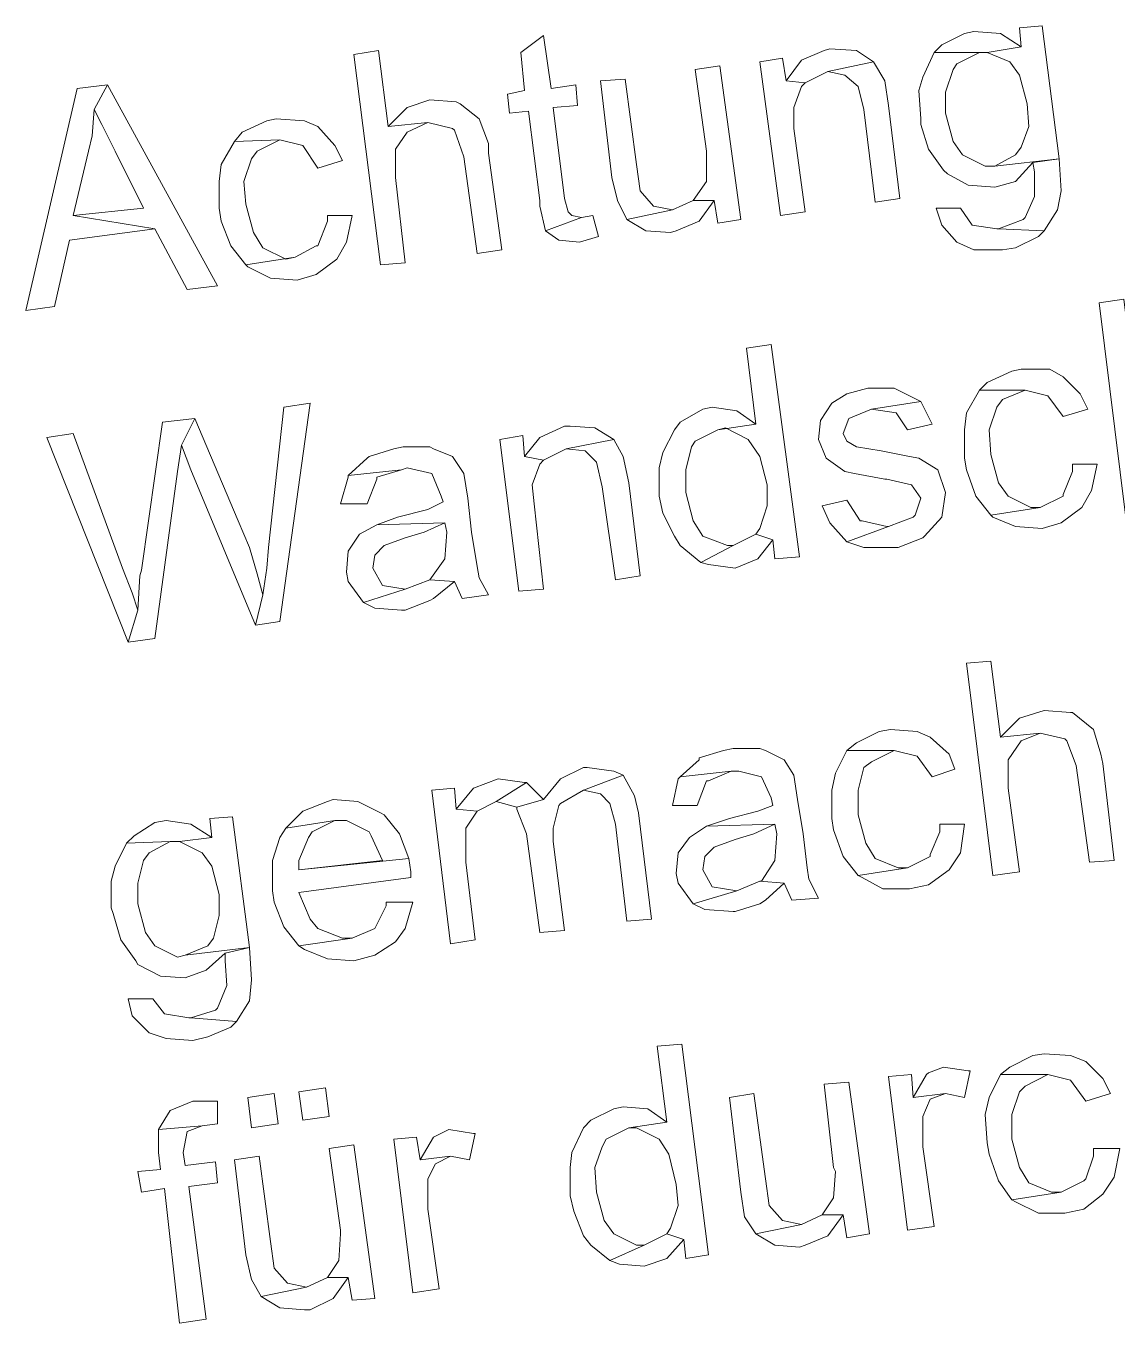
# Model space of a CAD drawing. Header units: metres. Extents: x 2713732.4 to 2713757.2, y 1226081.6 to 1226111.3.
# Drawn here: x 2713754.418 to 2713755.043, y 1226082.663 to 1226083.406 of the extents above; entities that cross this region are included whole.
import ezdxf

# ---------------------------------------------------------------- set-up
doc = ezdxf.new("R2010")
doc.units = ezdxf.units.M
doc.layers.add('einlagen_boden_erstes_og', color=7, linetype='Continuous', true_color=0x000000)

msp = doc.modelspace()

# ---------------------------------------------------------------- linework, layer by layer
at = {"layer": 'einlagen_boden_erstes_og', "color": 1, "lineweight": 0}
for points in [[(2713754.71442, 1226083.40081), (2713754.70138, 1226083.39103), (2713754.70356, 1226083.36931), (2713754.69378, 1226083.36714), (2713754.69487, 1226083.35628), (2713754.70573, 1226083.35736), (2713754.71225, 1226083.30631), (2713754.71225, 1226083.30305), (2713754.7155, 1226083.28893), (2713754.73614, 1226083.29653), (2713754.73071, 1226083.29762), (2713754.72854, 1226083.29979), (2713754.72637, 1226083.30739), (2713754.71985, 1226083.35953), (2713754.73397, 1226083.36062), (2713754.73288, 1226083.37257), (2713754.71876, 1226083.3704)], [(2713754.96099, 1226083.40298), (2713754.95556, 1226083.4019), (2713754.94253, 1226083.39538), (2713754.93818, 1226083.39103), (2713754.96425, 1226083.39103), (2713754.9686, 1226083.39103), (2713754.98815, 1226083.39429), (2713754.9762, 1226083.4019)], [(2713755.0001, 1226083.40624), (2713754.98706, 1226083.40516), (2713754.98815, 1226083.39429), (2713754.9686, 1226083.39103), (2713754.98163, 1226083.3856), (2713754.98706, 1226083.378), (2713754.99141, 1226083.36171), (2713754.99249, 1226083.34867), (2713754.98815, 1226083.33672), (2713754.98489, 1226083.33238), (2713754.97294, 1226083.32586), (2713755.00987, 1226083.33021)], [(2713754.87844, 1226083.39321), (2713754.87518, 1226083.39212), (2713754.86215, 1226083.38669), (2713754.85346, 1226083.37474), (2713754.86432, 1226083.37366), (2713754.87735, 1226083.38017), (2713754.90342, 1226083.3856), (2713754.89365, 1226083.39212)], [(2713754.61992, 1226083.39212), (2713754.60579, 1226083.38995), (2713754.621, 1226083.26938), (2713754.63512, 1226083.27046), (2713754.62969, 1226083.31934), (2713754.62969, 1226083.32043), (2713754.62969, 1226083.33564), (2713754.63621, 1226083.34541), (2713754.64816, 1226083.35084), (2713754.62535, 1226083.34867)], [(2713754.85128, 1226083.38778), (2713754.83825, 1226083.3856), (2713754.8502, 1226083.29762), (2713754.86432, 1226083.29979), (2713754.8578, 1226083.34759), (2713754.8578, 1226083.35953), (2713754.86215, 1226083.37148), (2713754.86432, 1226083.37366), (2713754.85346, 1226083.37474)], [(2713754.90342, 1226083.3856), (2713754.87735, 1226083.38017), (2713754.88713, 1226083.378), (2713754.89473, 1226083.37148), (2713754.89799, 1226083.35845), (2713754.90451, 1226083.30522), (2713754.91863, 1226083.30739), (2713754.91211, 1226083.36062), (2713754.90994, 1226083.37474)], [(2713754.93818, 1226083.39103), (2713754.93166, 1226083.37691), (2713754.92949, 1226083.36931), (2713754.93058, 1226083.35302), (2713754.93058, 1226083.34976), (2713754.93492, 1226083.33564), (2713754.94361, 1226083.32369), (2713754.94579, 1226083.32152), (2713754.95773, 1226083.315), (2713754.97294, 1226083.31391), (2713754.98489, 1226083.31717), (2713754.99467, 1226083.32803), (2713755.00987, 1226083.33021), (2713754.97294, 1226083.32586), (2713754.96751, 1226083.32586), (2713754.95448, 1226083.33238), (2713754.94904, 1226083.33998), (2713754.9447, 1226083.35628), (2713754.9447, 1226083.36822), (2713754.94904, 1226083.38126), (2713754.95122, 1226083.38452), (2713754.96425, 1226083.39103)], [(2713754.81544, 1226083.38343), (2713754.80132, 1226083.38126), (2713754.80783, 1226083.33455), (2713754.80783, 1226083.33129), (2713754.80783, 1226083.31717), (2713754.80023, 1226083.30631), (2713754.81218, 1226083.30631), (2713754.81435, 1226083.29327), (2713754.82739, 1226083.29545)], [(2713754.46458, 1226083.37257), (2713754.4472, 1226083.3704), (2713754.41788, 1226083.24331), (2713754.43417, 1226083.24548), (2713754.44286, 1226083.2835), (2713754.49174, 1226083.29002), (2713754.44503, 1226083.29762), (2713754.45372, 1226083.33455), (2713754.45589, 1226083.34324), (2713754.45698, 1226083.35845)], [(2713754.46458, 1226083.37257), (2713754.45698, 1226083.35845), (2713754.46133, 1226083.34976), (2713754.46893, 1226083.33455), (2713754.48522, 1226083.30196), (2713754.44503, 1226083.29762), (2713754.49174, 1226083.29002), (2713754.51021, 1226083.25526), (2713754.52759, 1226083.25743)], [(2713754.76113, 1226083.37583), (2713754.747, 1226083.37474), (2713754.75352, 1226083.31934), (2713754.75678, 1226083.30631), (2713754.76221, 1226083.29545), (2713754.78828, 1226083.30088), (2713754.77742, 1226083.30305), (2713754.76982, 1226083.31174), (2713754.76982, 1226083.31174), (2713754.76764, 1226083.32695)], [(2713754.64924, 1226083.36388), (2713754.63621, 1226083.35953), (2713754.62535, 1226083.34867), (2713754.64816, 1226083.35084), (2713754.66228, 1226083.34759), (2713754.66336, 1226083.3465), (2713754.6688, 1226083.33129), (2713754.6764, 1226083.27589), (2713754.69052, 1226083.27807), (2713754.68292, 1226083.33346), (2713754.68292, 1226083.3389), (2713754.67749, 1226083.35302), (2713754.66662, 1226083.36171), (2713754.66445, 1226083.36279)], [(2713754.56126, 1226083.35302), (2713754.55583, 1226083.35193), (2713754.54171, 1226083.34541), (2713754.53736, 1226083.33998), (2713754.56343, 1226083.34107), (2713754.57647, 1226083.33781), (2713754.57647, 1226083.33781), (2713754.58516, 1226083.32477), (2713754.59928, 1226083.32912), (2713754.59493, 1226083.33781), (2713754.58516, 1226083.34867), (2713754.57755, 1226083.35193)], [(2713754.53736, 1226083.33998), (2713754.52976, 1226083.32695), (2713754.52867, 1226083.31717), (2713754.52867, 1226083.30196), (2713754.52976, 1226083.29436), (2713754.53519, 1226083.28024), (2713754.54388, 1226083.26938), (2713754.57212, 1226083.27372), (2713754.56669, 1226083.27264), (2713754.55366, 1226083.27915), (2713754.54822, 1226083.28784), (2713754.54388, 1226083.30414), (2713754.54279, 1226083.31717), (2713754.54714, 1226083.33021), (2713754.5504, 1226083.33455), (2713754.56343, 1226083.34107)], [(2713755.00987, 1226083.33021), (2713754.99467, 1226083.32803), (2713754.99575, 1226083.3226), (2713754.99575, 1226083.30848), (2713754.99032, 1226083.29653), (2713754.98924, 1226083.29545), (2713754.97511, 1226083.29002), (2713755.00118, 1226083.28893), (2713755.00879, 1226083.30088), (2713755.01096, 1226083.31174)], [(2713754.80023, 1226083.30631), (2713754.78828, 1226083.30088), (2713754.76221, 1226083.29545), (2713754.77307, 1226083.28893), (2713754.7872, 1226083.28784), (2713754.79045, 1226083.28893), (2713754.80349, 1226083.29436), (2713754.81218, 1226083.30631)], [(2713754.59059, 1226083.29762), (2713754.59059, 1226083.29436), (2713754.58516, 1226083.28024), (2713754.58407, 1226083.28024), (2713754.57212, 1226083.27372), (2713754.54388, 1226083.26938), (2713754.54497, 1226083.26829), (2713754.558, 1226083.26177), (2713754.57321, 1226083.26069), (2713754.58407, 1226083.26395), (2713754.59602, 1226083.27264), (2713754.60145, 1226083.28241), (2713754.60471, 1226083.29762)], [(2713754.74266, 1226083.29762), (2713754.73614, 1226083.29653), (2713754.7155, 1226083.28893), (2713754.72311, 1226083.2835), (2713754.73506, 1226083.28241), (2713754.74592, 1226083.28567)], [(2713754.93927, 1226083.30196), (2713754.94253, 1226083.29219), (2713754.95122, 1226083.28241), (2713754.96099, 1226083.27807), (2713754.97729, 1226083.27807), (2713754.98489, 1226083.27915), (2713754.99793, 1226083.28567), (2713755.00118, 1226083.28893), (2713754.97511, 1226083.29002), (2713754.97403, 1226083.29002), (2713754.95991, 1226083.29219), (2713754.95339, 1226083.30196)], [(2713755.04681, 1226083.24982), (2713755.03268, 1226083.24765), (2713755.04789, 1226083.12599), (2713755.06201, 1226083.12817), (2713755.05658, 1226083.17596), (2713755.05658, 1226083.17705), (2713755.05658, 1226083.19225), (2713755.0631, 1226083.20312), (2713755.07505, 1226083.20746), (2713755.05224, 1226083.20638)], [(2713754.84477, 1226083.22375), (2713754.83064, 1226083.22158), (2713754.83608, 1226083.17813), (2713754.81435, 1226083.17487), (2713754.8187, 1226083.17596), (2713754.83173, 1226083.16944), (2713754.83825, 1226083.15967), (2713754.84259, 1226083.14337), (2713754.84259, 1226083.13142), (2713754.83825, 1226083.11839), (2713754.83608, 1226083.11513), (2713754.84585, 1226083.11187), (2713754.84694, 1226083.10101), (2713754.86106, 1226083.1021)], [(2713754.98815, 1226083.20963), (2713754.98272, 1226083.20855), (2713754.9686, 1226083.20203), (2713754.96425, 1226083.19769), (2713754.99032, 1226083.19769), (2713755.00336, 1226083.19443), (2713755.00336, 1226083.19443), (2713755.01205, 1226083.18248), (2713755.02617, 1226083.18682), (2713755.02182, 1226083.19551), (2713755.01205, 1226083.20529), (2713755.00444, 1226083.20963)], [(2713754.90016, 1226083.19877), (2713754.88822, 1226083.19551), (2713754.87953, 1226083.19008), (2713754.87301, 1226083.18031), (2713754.87192, 1226083.16944), (2713754.87627, 1226083.15858), (2713754.88713, 1226083.15098), (2713754.89256, 1226083.14989), (2713754.90994, 1226083.14663), (2713754.91103, 1226083.14663), (2713754.92515, 1226083.14337), (2713754.93058, 1226083.13577), (2713754.92732, 1226083.12599), (2713754.92623, 1226083.12491), (2713754.91211, 1226083.11948), (2713754.88822, 1226083.11079), (2713754.89799, 1226083.10753), (2713754.91429, 1226083.10753), (2713754.91754, 1226083.10753), (2713754.93166, 1226083.11296), (2713754.93275, 1226083.11405), (2713754.94253, 1226083.12491), (2713754.9447, 1226083.13903), (2713754.94035, 1226083.15206), (2713754.92949, 1226083.15858), (2713754.92406, 1226083.15967), (2713754.90777, 1226083.16293), (2713754.89365, 1226083.1651), (2713754.88822, 1226083.16836), (2713754.88604, 1226083.1727), (2713754.8893, 1226083.18139), (2713754.8893, 1226083.18139), (2713754.90234, 1226083.18682), (2713754.93058, 1226083.19117), (2713754.91754, 1226083.19769), (2713754.91537, 1226083.19877)], [(2713754.96425, 1226083.19769), (2713754.95665, 1226083.18465), (2713754.95556, 1226083.17487), (2713754.95556, 1226083.15858), (2713754.95665, 1226083.15206), (2713754.96208, 1226083.13686), (2713754.97077, 1226083.12599), (2713754.99901, 1226083.13034), (2713754.99358, 1226083.13034), (2713754.98055, 1226083.13686), (2713754.97511, 1226083.14446), (2713754.97077, 1226083.16075), (2713754.96968, 1226083.17487), (2713754.97403, 1226083.18791), (2713754.97729, 1226083.19225), (2713754.99032, 1226083.19769)], [(2713754.58081, 1226083.19008), (2713754.5656, 1226083.18791), (2713754.55691, 1226083.10753), (2713754.55583, 1226083.09558), (2713754.55366, 1226083.08037), (2713754.54931, 1226083.06299), (2713754.56343, 1226083.06516)], [(2713754.81109, 1226083.18791), (2713754.80566, 1226083.18682), (2713754.79263, 1226083.17922), (2713754.78937, 1226083.17487), (2713754.78285, 1226083.16184), (2713754.78068, 1226083.15315), (2713754.78068, 1226083.13686), (2713754.78285, 1226083.12708), (2713754.78937, 1226083.11405), (2713754.79263, 1226083.10861), (2713754.80458, 1226083.09884), (2713754.82304, 1226083.10861), (2713754.81978, 1226083.10861), (2713754.80566, 1226083.11405), (2713754.80023, 1226083.12273), (2713754.79589, 1226083.13903), (2713754.79589, 1226083.15206), (2713754.79914, 1226083.1651), (2713754.80132, 1226083.16836), (2713754.81435, 1226083.17487), (2713754.83608, 1226083.17813), (2713754.82521, 1226083.18574)], [(2713754.93058, 1226083.19117), (2713754.90234, 1226083.18682), (2713754.91646, 1226083.18465), (2713754.92297, 1226083.17487), (2713754.9371, 1226083.17813)], [(2713754.51455, 1226083.18139), (2713754.49608, 1226083.17922), (2713754.48414, 1226083.09449), (2713754.48305, 1226083.09123), (2713754.48196, 1226083.07168), (2713754.47653, 1226083.05322), (2713754.49174, 1226083.05539), (2713754.50477, 1226083.15098), (2713754.50695, 1226083.16618)], [(2713754.51455, 1226083.18139), (2713754.50695, 1226083.16618), (2713754.51238, 1226083.15206), (2713754.54931, 1226083.06299), (2713754.55366, 1226083.08037), (2713754.5504, 1226083.09232), (2713754.54605, 1226083.10753), (2713754.53953, 1226083.12273)], [(2713754.72963, 1226083.17705), (2713754.72637, 1226083.17705), (2713754.71225, 1226083.17053), (2713754.70356, 1226083.15967), (2713754.71442, 1226083.15749), (2713754.72745, 1226083.16401), (2713754.75461, 1226083.16944), (2713754.74375, 1226083.17596)], [(2713754.44503, 1226083.1727), (2713754.42982, 1226083.17053), (2713754.47653, 1226083.05322), (2713754.48196, 1226083.07168), (2713754.4787, 1226083.08146), (2713754.47327, 1226083.09558)], [(2713754.70247, 1226083.17162), (2713754.68943, 1226083.16944), (2713754.7003, 1226083.08254), (2713754.71442, 1226083.08363), (2713754.70899, 1226083.13251), (2713754.7079, 1226083.14337), (2713754.71225, 1226083.15532), (2713754.71442, 1226083.15749), (2713754.70356, 1226083.15967)], [(2713754.63404, 1226083.1651), (2713754.62861, 1226083.16401), (2713754.61448, 1226083.15967), (2713754.6134, 1226083.15858), (2713754.60254, 1226083.1488), (2713754.63295, 1226083.15206), (2713754.63621, 1226083.15315), (2713754.65033, 1226083.14989), (2713754.65576, 1226083.13686), (2713754.65685, 1226083.1336), (2713754.64816, 1226083.12925), (2713754.63078, 1226083.12491), (2713754.61883, 1226083.12056), (2713754.65793, 1226083.12165), (2713754.65902, 1226083.11622), (2713754.65793, 1226083.10101), (2713754.64924, 1226083.08906), (2713754.64924, 1226083.08906), (2713754.66336, 1226083.08798), (2713754.66771, 1226083.0782), (2713754.68292, 1226083.08037), (2713754.67749, 1226083.09015), (2713754.6764, 1226083.09667), (2713754.67314, 1226083.11622), (2713754.67097, 1226083.13577), (2713754.6688, 1226083.14989), (2713754.66228, 1226083.15967), (2713754.65142, 1226083.16401), (2713754.64924, 1226083.1651)], [(2713754.75461, 1226083.16944), (2713754.72745, 1226083.16401), (2713754.73832, 1226083.16293), (2713754.74483, 1226083.15641), (2713754.74809, 1226083.14229), (2713754.75569, 1226083.08906), (2713754.76982, 1226083.09123), (2713754.7633, 1226083.14446), (2713754.76004, 1226083.15967)], [(2713755.01748, 1226083.15532), (2713755.01748, 1226083.15098), (2713755.01205, 1226083.13794), (2713755.01205, 1226083.13686), (2713754.99901, 1226083.13034), (2713754.97077, 1226083.12599), (2713754.97186, 1226083.12491), (2713754.98489, 1226083.11948), (2713755.0001, 1226083.11839), (2713755.01096, 1226083.12165), (2713755.02291, 1226083.13034), (2713755.02834, 1226083.14011), (2713755.0316, 1226083.15532)], [(2713754.60254, 1226083.1488), (2713754.60254, 1226083.14772), (2713754.59819, 1226083.13251), (2713754.6134, 1226083.13251), (2713754.6134, 1226083.13251), (2713754.61883, 1226083.14663), (2713754.61883, 1226083.14772), (2713754.63295, 1226083.15206)], [(2713754.88822, 1226083.13468), (2713754.87409, 1226083.13142), (2713754.87844, 1226083.12165), (2713754.88822, 1226083.11079), (2713754.91211, 1226083.11948), (2713754.91103, 1226083.11948), (2713754.89691, 1226083.12273), (2713754.89582, 1226083.12273)], [(2713754.61883, 1226083.12056), (2713754.60905, 1226083.11513), (2713754.60254, 1226083.10536), (2713754.60145, 1226083.09341), (2713754.60254, 1226083.08798), (2713754.61123, 1226083.07603), (2713754.63512, 1226083.08363), (2713754.62209, 1226083.0858), (2713754.61666, 1226083.09558), (2713754.61774, 1226083.10318), (2713754.62317, 1226083.10861), (2713754.63512, 1226083.11296), (2713754.64599, 1226083.11622), (2713754.65793, 1226083.12165)], [(2713754.83608, 1226083.11513), (2713754.82304, 1226083.10861), (2713754.80458, 1226083.09884), (2713754.80892, 1226083.09775), (2713754.82413, 1226083.09558), (2713754.83716, 1226083.10101), (2713754.84585, 1226083.11187)], [(2713754.64924, 1226083.08906), (2713754.63512, 1226083.08363), (2713754.61123, 1226083.07603), (2713754.61774, 1226083.07277), (2713754.63295, 1226083.07168), (2713754.63512, 1226083.07168), (2713754.64924, 1226083.07711), (2713754.65142, 1226083.0782), (2713754.66336, 1226083.08798)], [(2713754.97077, 1226083.04235), (2713754.95665, 1226083.04127), (2713754.97186, 1226082.91961), (2713754.98706, 1226082.92178), (2713754.98055, 1226082.96958), (2713754.98055, 1226082.97066), (2713754.98055, 1226082.98587), (2713754.98815, 1226082.99673), (2713754.99901, 1226083.00108), (2713754.9762, 1226082.9989)], [(2713755.00118, 1226083.01411), (2713754.98706, 1226083.00977), (2713754.9762, 1226082.9989), (2713754.99901, 1226083.00108), (2713755.01313, 1226082.99782), (2713755.01422, 1226082.99673), (2713755.01965, 1226082.98261), (2713755.02725, 1226082.92721), (2713755.04137, 1226082.9283), (2713755.03486, 1226082.9837), (2713755.03377, 1226082.98913), (2713755.02943, 1226083.00325), (2713755.01748, 1226083.01303), (2713755.01639, 1226083.01303)], [(2713754.9132, 1226083.00325), (2713754.90668, 1226083.00216), (2713754.89365, 1226082.99565), (2713754.88822, 1226082.9913), (2713754.91537, 1226082.9913), (2713754.92841, 1226082.98804), (2713754.92841, 1226082.98804), (2713754.9371, 1226082.97609), (2713754.95013, 1226082.98044), (2713754.94687, 1226082.98913), (2713754.93601, 1226082.9989), (2713754.92841, 1226083.00216)], [(2713754.82304, 1226082.99239), (2713754.81761, 1226082.9913), (2713754.80349, 1226082.98696), (2713754.80349, 1226082.98587), (2713754.79263, 1226082.97609), (2713754.82196, 1226082.97935), (2713754.8263, 1226082.97935), (2713754.83933, 1226082.97609), (2713754.84477, 1226082.96414), (2713754.84585, 1226082.9598), (2713754.83716, 1226082.95654), (2713754.82087, 1226082.9522), (2713754.80783, 1226082.94785), (2713754.84694, 1226082.94894), (2713754.84802, 1226082.94351), (2713754.84694, 1226082.9283), (2713754.83933, 1226082.91635), (2713754.83825, 1226082.91635), (2713754.85237, 1226082.91526), (2713754.85671, 1226082.90549), (2713754.87192, 1226082.90657), (2713754.86649, 1226082.91744), (2713754.8654, 1226082.92395), (2713754.86323, 1226082.94351), (2713754.85997, 1226082.96306), (2713754.8578, 1226082.97718), (2713754.85237, 1226082.98587), (2713754.84151, 1226082.9913), (2713754.83825, 1226082.99239)], [(2713754.88822, 1226082.9913), (2713754.8817, 1226082.97827), (2713754.87953, 1226082.96849), (2713754.87953, 1226082.9522), (2713754.88061, 1226082.94568), (2713754.88604, 1226082.93047), (2713754.89473, 1226082.91961), (2713754.92297, 1226082.92395), (2713754.91754, 1226082.92395), (2713754.90451, 1226082.92939), (2713754.89908, 1226082.93808), (2713754.89473, 1226082.95437), (2713754.89473, 1226082.96849), (2713754.89799, 1226082.98152), (2713754.90234, 1226082.98478), (2713754.91537, 1226082.9913)], [(2713754.7394, 1226082.98152), (2713754.73723, 1226082.98152), (2713754.72419, 1226082.97501), (2713754.71442, 1226082.96306), (2713754.69921, 1226082.95871), (2713754.69921, 1226082.95763), (2713754.70464, 1226082.94351), (2713754.71225, 1226082.88702), (2713754.72637, 1226082.88811), (2713754.71985, 1226082.93916), (2713754.71985, 1226082.94676), (2713754.72311, 1226082.9598), (2713754.72419, 1226082.96089), (2713754.73723, 1226082.96849), (2713754.76004, 1226082.97718), (2713754.75461, 1226082.97935)], [(2713754.76004, 1226082.97718), (2713754.73723, 1226082.96849), (2713754.747, 1226082.96632), (2713754.75244, 1226082.96089), (2713754.75569, 1226082.94894), (2713754.76221, 1226082.89354), (2713754.77633, 1226082.89463), (2713754.76873, 1226082.95545), (2713754.76656, 1226082.96523)], [(2713754.79263, 1226082.97609), (2713754.79154, 1226082.97501), (2713754.78828, 1226082.9598), (2713754.8024, 1226082.9598), (2713754.8024, 1226082.9598), (2713754.80783, 1226082.97392), (2713754.80892, 1226082.97392), (2713754.82196, 1226082.97935)], [(2713754.66336, 1226082.96958), (2713754.65033, 1226082.96849), (2713754.66119, 1226082.8805), (2713754.67531, 1226082.88268), (2713754.66988, 1226082.92721), (2713754.66988, 1226082.93156), (2713754.66988, 1226082.94676), (2713754.6764, 1226082.95654), (2713754.66445, 1226082.95763)], [(2713754.68835, 1226082.97501), (2713754.68835, 1226082.97501), (2713754.67423, 1226082.96958), (2713754.66445, 1226082.95763), (2713754.6764, 1226082.95654), (2713754.68726, 1226082.96197), (2713754.70464, 1226082.97283), (2713754.70356, 1226082.97283)], [(2713754.70464, 1226082.97283), (2713754.68726, 1226082.96197), (2713754.69921, 1226082.95871), (2713754.71442, 1226082.96306)], [(2713754.59385, 1226082.96306), (2713754.59059, 1226082.96197), (2713754.57647, 1226082.95654), (2713754.56669, 1226082.94676), (2713754.59493, 1226082.95111), (2713754.60145, 1226082.95111), (2713754.61448, 1226082.94459), (2713754.61557, 1226082.94242), (2713754.62209, 1226082.9283), (2713754.57429, 1226082.92287), (2713754.6373, 1226082.92939), (2713754.63186, 1226082.94351), (2713754.62317, 1226082.95437), (2713754.621, 1226082.95545), (2713754.60797, 1226082.96197)], [(2713754.49826, 1226082.95111), (2713754.49174, 1226082.95002), (2713754.47979, 1226082.94242), (2713754.47545, 1226082.93808), (2713754.50043, 1226082.93916), (2713754.50586, 1226082.93916), (2713754.52433, 1226082.94133), (2713754.51238, 1226082.94894)], [(2713754.53628, 1226082.95328), (2713754.52324, 1226082.9522), (2713754.52433, 1226082.94133), (2713754.50586, 1226082.93916), (2713754.5189, 1226082.93264), (2713754.52433, 1226082.92504), (2713754.52867, 1226082.90875), (2713754.52867, 1226082.8968), (2713754.52541, 1226082.88376), (2713754.52215, 1226082.87942), (2713754.50912, 1226082.87399), (2713754.54605, 1226082.87833)], [(2713754.56669, 1226082.94676), (2713754.56343, 1226082.94133), (2713754.55909, 1226082.9283), (2713754.55909, 1226082.91092), (2713754.56017, 1226082.9044), (2713754.5656, 1226082.89028), (2713754.57429, 1226082.87942), (2713754.60471, 1226082.88376), (2713754.59928, 1226082.88376), (2713754.58516, 1226082.88919), (2713754.58081, 1226082.89463), (2713754.57429, 1226082.90983), (2713754.63838, 1226082.91852), (2713754.63838, 1226082.92178), (2713754.6373, 1226082.92939), (2713754.57429, 1226082.92287), (2713754.57429, 1226082.9283), (2713754.57972, 1226082.94133), (2713754.5819, 1226082.94459), (2713754.59493, 1226082.95111)], [(2713754.80783, 1226082.94785), (2713754.79806, 1226082.94133), (2713754.79154, 1226082.93264), (2713754.79045, 1226082.9207), (2713754.79154, 1226082.91526), (2713754.80023, 1226082.90332), (2713754.82521, 1226082.91092), (2713754.81109, 1226082.91309), (2713754.80566, 1226082.92287), (2713754.80675, 1226082.93047), (2713754.81218, 1226082.9359), (2713754.82413, 1226082.94025), (2713754.83499, 1226082.94351), (2713754.84694, 1226082.94894)], [(2713754.94144, 1226082.94894), (2713754.94144, 1226082.94459), (2713754.93601, 1226082.93156), (2713754.93601, 1226082.93047), (2713754.92297, 1226082.92395), (2713754.89473, 1226082.91961), (2713754.89691, 1226082.91852), (2713754.90885, 1226082.91201), (2713754.92406, 1226082.91201), (2713754.93492, 1226082.91418), (2713754.94687, 1226082.92287), (2713754.95339, 1226082.93264), (2713754.95556, 1226082.94894)], [(2713754.47545, 1226082.93808), (2713754.46893, 1226082.92504), (2713754.46676, 1226082.91635), (2713754.46676, 1226082.90114), (2713754.46784, 1226082.89788), (2713754.47219, 1226082.88268), (2713754.48088, 1226082.87073), (2713754.48196, 1226082.86856), (2713754.495, 1226082.86204), (2713754.50912, 1226082.86095), (2713754.52107, 1226082.8653), (2713754.53193, 1226082.87507), (2713754.54605, 1226082.87833), (2713754.50912, 1226082.87399), (2713754.50477, 1226082.8729), (2713754.49174, 1226082.87942), (2713754.48631, 1226082.88702), (2713754.48196, 1226082.90332), (2713754.48196, 1226082.91526), (2713754.48522, 1226082.9283), (2713754.48848, 1226082.93264), (2713754.50043, 1226082.93916)], [(2713754.83825, 1226082.91635), (2713754.82521, 1226082.91092), (2713754.80023, 1226082.90332), (2713754.80675, 1226082.90006), (2713754.82304, 1226082.89897), (2713754.82413, 1226082.89897), (2713754.83825, 1226082.90332), (2713754.84151, 1226082.90549), (2713754.85237, 1226082.91526)], [(2713754.62426, 1226082.9044), (2713754.62426, 1226082.90223), (2713754.61774, 1226082.88919), (2713754.60471, 1226082.88376), (2713754.57429, 1226082.87942), (2713754.57755, 1226082.87725), (2713754.59059, 1226082.87181), (2713754.60579, 1226082.87073), (2713754.61774, 1226082.87399), (2713754.62969, 1226082.88159), (2713754.63512, 1226082.88919), (2713754.63947, 1226082.9044)], [(2713754.54605, 1226082.87833), (2713754.53193, 1226082.87507), (2713754.53193, 1226082.87073), (2713754.53302, 1226082.85661), (2713754.52759, 1226082.84357), (2713754.5265, 1226082.84249), (2713754.51238, 1226082.83814), (2713754.53845, 1226082.83597), (2713754.54605, 1226082.84792), (2713754.54714, 1226082.85987)], [(2713754.47653, 1226082.849), (2713754.4787, 1226082.83923), (2713754.48848, 1226082.82945), (2713754.49826, 1226082.82619), (2713754.51346, 1226082.82511), (2713754.52215, 1226082.82728), (2713754.53519, 1226082.83271), (2713754.53845, 1226082.83597), (2713754.51238, 1226082.83814), (2713754.51129, 1226082.83814), (2713754.49717, 1226082.84031), (2713754.49065, 1226082.849)], [(2713754.79371, 1226082.82293), (2713754.77959, 1226082.82185), (2713754.78502, 1226082.7784), (2713754.7633, 1226082.77514), (2713754.76764, 1226082.77514), (2713754.78068, 1226082.76862), (2713754.78611, 1226082.75993), (2713754.79045, 1226082.74255), (2713754.79154, 1226082.7306), (2713754.7872, 1226082.71757), (2713754.78502, 1226082.71431), (2713754.7948, 1226082.71105), (2713754.79589, 1226082.70019), (2713754.80892, 1226082.70236)], [(2713755.00118, 1226082.8175), (2713754.99467, 1226082.81642), (2713754.98163, 1226082.8099), (2713754.9762, 1226082.80555), (2713755.00336, 1226082.80555), (2713755.01639, 1226082.8023), (2713755.01639, 1226082.8023), (2713755.02508, 1226082.79035), (2713755.0392, 1226082.79469), (2713755.03486, 1226082.80338), (2713755.02508, 1226082.81316), (2713755.01639, 1226082.81642)], [(2713754.92515, 1226082.80555), (2713754.91211, 1226082.80447), (2713754.92297, 1226082.71648), (2713754.93818, 1226082.71866), (2713754.93166, 1226082.76428), (2713754.93166, 1226082.76645), (2713754.93166, 1226082.78166), (2713754.93601, 1226082.79143), (2713754.9447, 1226082.79469), (2713754.92623, 1226082.79252)], [(2713754.94361, 1226082.8099), (2713754.93492, 1226082.80664), (2713754.93384, 1226082.80555), (2713754.92623, 1226082.79252), (2713754.9447, 1226082.79469), (2713754.95556, 1226082.79252), (2713754.95882, 1226082.80773), (2713754.95773, 1226082.80773)], [(2713754.9762, 1226082.80555), (2713754.96968, 1226082.79252), (2713754.96751, 1226082.78274), (2713754.9686, 1226082.76645), (2713754.96968, 1226082.75993), (2713754.97511, 1226082.74473), (2713754.98272, 1226082.73386), (2713755.01096, 1226082.73821), (2713755.00553, 1226082.73821), (2713754.99249, 1226082.74364), (2713754.98706, 1226082.75233), (2713754.98272, 1226082.76862), (2713754.98272, 1226082.78274), (2713754.98706, 1226082.79578), (2713754.99032, 1226082.79904), (2713755.00336, 1226082.80555)], [(2713754.8893, 1226082.80121), (2713754.87518, 1226082.80012), (2713754.88061, 1226082.75233), (2713754.8817, 1226082.75016), (2713754.88061, 1226082.73495), (2713754.87409, 1226082.72517), (2713754.88604, 1226082.72517), (2713754.88822, 1226082.71214), (2713754.90125, 1226082.71431)], [(2713754.56017, 1226082.79469), (2713754.54497, 1226082.79252), (2713754.54714, 1226082.77514), (2713754.56235, 1226082.77731)], [(2713754.5895, 1226082.79795), (2713754.57429, 1226082.79578), (2713754.57647, 1226082.77948), (2713754.59167, 1226082.78166)], [(2713754.83499, 1226082.79469), (2713754.82087, 1226082.79252), (2713754.82739, 1226082.73821), (2713754.82956, 1226082.72409), (2713754.83608, 1226082.71431), (2713754.86215, 1226082.71974), (2713754.85128, 1226082.72191), (2713754.84368, 1226082.7306), (2713754.84368, 1226082.7306), (2713754.84151, 1226082.74581)], [(2713754.51455, 1226082.79035), (2713754.51346, 1226082.79035), (2713754.50043, 1226082.78492), (2713754.49391, 1226082.77405), (2713754.5189, 1226082.77623), (2713754.52759, 1226082.77731), (2713754.52759, 1226082.79035)], [(2713754.76004, 1226082.78709), (2713754.75461, 1226082.786), (2713754.74157, 1226082.77948), (2713754.73723, 1226082.77514), (2713754.73071, 1226082.76102), (2713754.72963, 1226082.75233), (2713754.72963, 1226082.73604), (2713754.7318, 1226082.72735), (2713754.73723, 1226082.71322), (2713754.74157, 1226082.70779), (2713754.75244, 1226082.6991), (2713754.77199, 1226082.70779), (2713754.76764, 1226082.70779), (2713754.75461, 1226082.71431), (2713754.74918, 1226082.72191), (2713754.74483, 1226082.73821), (2713754.74375, 1226082.75233), (2713754.74809, 1226082.76428), (2713754.75026, 1226082.76862), (2713754.7633, 1226082.77514), (2713754.78502, 1226082.7784), (2713754.77416, 1226082.786)], [(2713754.49391, 1226082.77405), (2713754.49391, 1226082.76102), (2713754.495, 1226082.75124), (2713754.48196, 1226082.75016), (2713754.48414, 1226082.73821), (2713754.49717, 1226082.74038), (2713754.50586, 1226082.66326), (2713754.52107, 1226082.66543), (2713754.51129, 1226082.74147), (2713754.52759, 1226082.74364), (2713754.5265, 1226082.75559), (2713754.50912, 1226082.75342), (2713754.50803, 1226082.76102), (2713754.51021, 1226082.77297), (2713754.5189, 1226082.77623)], [(2713754.64164, 1226082.76971), (2713754.62861, 1226082.76862), (2713754.63947, 1226082.68064), (2713754.65467, 1226082.68281), (2713754.64816, 1226082.72843), (2713754.64816, 1226082.7306), (2713754.64816, 1226082.74581), (2713754.6525, 1226082.7545), (2713754.66119, 1226082.75885), (2713754.64381, 1226082.75667)], [(2713754.66011, 1226082.77405), (2713754.65142, 1226082.76971), (2713754.65142, 1226082.76971), (2713754.64381, 1226082.75667), (2713754.66119, 1226082.75885), (2713754.67205, 1226082.75667), (2713754.67531, 1226082.77188), (2713754.67423, 1226082.77188)], [(2713754.60579, 1226082.76536), (2713754.59167, 1226082.76319), (2713754.59819, 1226082.71648), (2713754.59819, 1226082.71431), (2713754.5971, 1226082.6991), (2713754.59059, 1226082.68933), (2713754.60254, 1226082.68933), (2713754.60471, 1226082.67629), (2713754.61774, 1226082.67738)], [(2713755.02943, 1226082.76319), (2713755.02943, 1226082.75885), (2713755.02508, 1226082.74581), (2713755.02399, 1226082.74473), (2713755.01096, 1226082.73821), (2713754.98272, 1226082.73386), (2713754.98489, 1226082.73278), (2713754.99793, 1226082.72626), (2713755.01313, 1226082.72626), (2713755.02399, 1226082.72843), (2713755.03486, 1226082.73712), (2713755.04137, 1226082.7469), (2713755.04463, 1226082.76319)], [(2713754.55148, 1226082.75885), (2713754.53736, 1226082.75667), (2713754.54388, 1226082.70236), (2713754.54714, 1226082.68824), (2713754.55257, 1226082.67847), (2713754.57864, 1226082.6839), (2713754.56778, 1226082.68607), (2713754.56017, 1226082.69476), (2713754.56017, 1226082.69476), (2713754.558, 1226082.70997)], [(2713754.87409, 1226082.72517), (2713754.86215, 1226082.71974), (2713754.83608, 1226082.71431), (2713754.84694, 1226082.70779), (2713754.86106, 1226082.70671), (2713754.86432, 1226082.70779), (2713754.87735, 1226082.71322), (2713754.88604, 1226082.72517)], [(2713754.78502, 1226082.71431), (2713754.77199, 1226082.70779), (2713754.75244, 1226082.6991), (2713754.75787, 1226082.69693), (2713754.77199, 1226082.69584), (2713754.78502, 1226082.70019), (2713754.7948, 1226082.71105)], [(2713754.59059, 1226082.68933), (2713754.57864, 1226082.6839), (2713754.55257, 1226082.67847), (2713754.56343, 1226082.67195), (2713754.57755, 1226082.67086), (2713754.58081, 1226082.67086), (2713754.59385, 1226082.67738), (2713754.60254, 1226082.68933)]]:
    msp.add_lwpolyline(points, close=True, dxfattribs=at)

doc.saveas('drawing.dxf')
